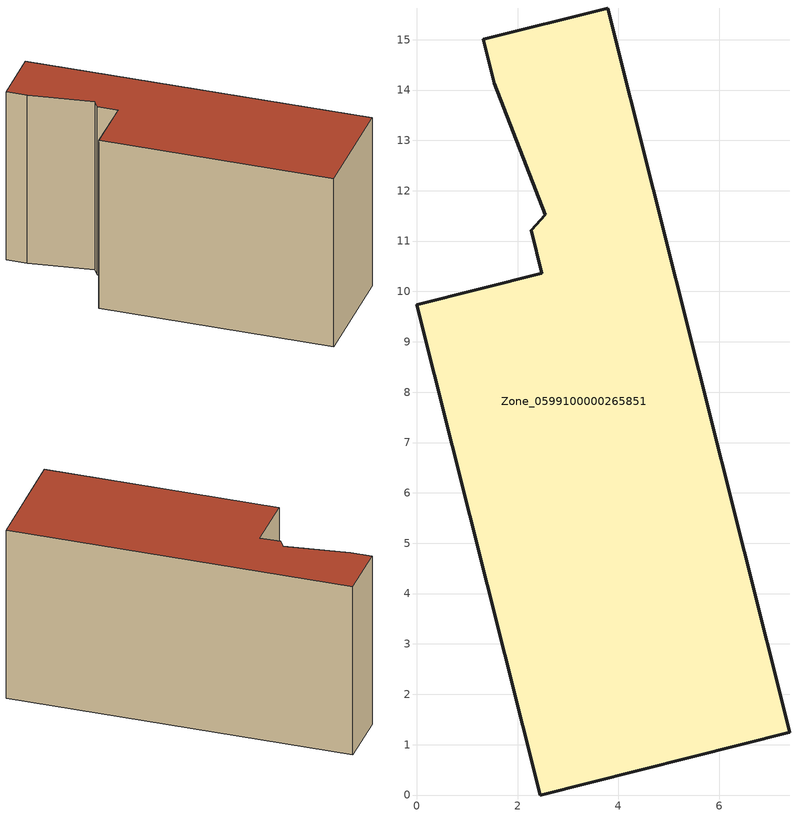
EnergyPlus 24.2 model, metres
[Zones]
Zone_0599100000265851
 floor ground (C_G): 2.55,11.53 1.54,14.13 1.32,15.01 3.79,15.63 7.4,1.25 2.45,0 0,9.74 2.48,10.36 2.27,11.22 z0
 wall outside (C_F): 2.45,0 7.4,1.25 3.79,15.63 1.32,15.01 1.54,14.13 2.55,11.53 2.27,11.22 2.48,10.36 0,9.74 2.45,0 z0:7.93
 roof outside (C_R): 1.54,14.13 2.55,11.53 2.27,11.22 2.48,10.36 0,9.74 2.45,0 7.4,1.25 3.79,15.63 1.32,15.01 z7.93
[BUILDING]
Pand.0599100000265851: North Axis=0; Terrain=City; Loads Convergence Tolerance Value=0.04; Temperature Convergence Tolerance Value=0.4; Solar Distribution=FullExterior; Maximum Number of Warmup Days=25; Minimum Number of Warmup Days=1
[Site:Location]
Rotterdam.The.Hague.AP_ZH_NLD Design_Conditions: Latitude=51.96; Longitude=4.45; Time Zone=1; Elevation=-4.5
[SITE:GROUNDTEMPERATURE:BUILDINGSURFACE]
18, 18, 18, 18, 18, 18, 18, 18, 18, 18, 18, 18
[MATERIAL] Thermal Absorptance=0.9; Solar Absorptance=0.7; Visible Absorptance=0.7
Name | Roughness | Thickness | Conductivity | Density | Specific Heat
G.TI.1975-1991 | MediumSmooth | 0.15 | 0.288461 | 540 | 1210
F.TI.1975-1991 | Rough | 0.3 | 0.230769 | 1920 | 840
R.TI.1975-1991 | MediumRough | 0.2 | 0.153846 | 1500 | 1000
[CONSTRUCTION]
C_G: G.TI.1975-1991
C_F: F.TI.1975-1991
C_R: R.TI.1975-1991
[ZONE]
Zone_0599100000265851: Type=1; Multiplier=1; Ceiling Height=Autocalculate; Volume=Autocalculate; Floor Area=autocalculate; Part of Total Floor Area=Yes
[ZONEINFILTRATION:DESIGNFLOWRATE]
Infil_Zone_0599100000265851: Zone or ZoneList or Space or SpaceList=Zone_0599100000265851; Schedule=AlwaysOn; Design Flow Rate Calculation Method=Flow/Area; Flow Rate per Floor Area=0.003; Constant Term Coefficient=1; Temperature Term Coefficient=0; Velocity Term Coefficient=0; Velocity Squared Term Coefficient=0
[HVACTEMPLATE:ZONE:IDEALLOADSAIRSYSTEM]
Zone_0599100000265851: Maximum Heating Supply Air Temperature=50; Minimum Cooling Supply Air Temperature=13; Maximum Heating Supply Air Humidity Ratio=0.0156; Minimum Cooling Supply Air Humidity Ratio=0.0077; Heating Limit=NoLimit; Cooling Limit=NoLimit; Dehumidification Control Type=ConstantSensibleHeatRatio; Cooling Sensible Heat Ratio=0.7; Dehumidification Setpoint=60; Humidification Control Type=None; Humidification Setpoint=30; Outdoor Air Method=None; Outdoor Air Flow Rate per Person=0.00944; Outdoor Air Flow Rate per Zone Floor Area=0; Outdoor Air Flow Rate per Zone=0; Demand Controlled Ventilation Type=None; Outdoor Air Economizer Type=NoEconomizer; Heat Recovery Type=None; Sensible Heat Recovery Effectiveness=0.7; Latent Heat Recovery Effectiveness=0.65
[ZONECONTROL:THERMOSTAT]
ThermostatControl_Zone_0599100000265851: Zone or ZoneList=Zone_0599100000265851; Control Type Schedule=DualSetpointControlType; Control 1=Thermostat_Zone_0599100000265851; Temperature Difference Between Cutout And Setpoint=0
[THERMOSTATSETPOINT:DUALSETPOINT]
Thermostat_Zone_0599100000265851: Heating Setpoint Temperature Schedule=HeatingSetpoint_Zone_0599100000265851; Cooling Setpoint Temperature Schedule=CoolingSetpoint_Zone_0599100000265851
[SCHEDULE:COMPACT]
HeatingSetpoint_Zone_0599100000265851: Through: 12/31, For: AllDays, Until: 24:00, 21
CoolingSetpoint_Zone_0599100000265851: Through: 12/31, For: AllDays, Until: 24:00, 24
DualSetpointControlType: Through: 12/31, For: AllDays, Until: 24:00, 4
AlwaysOn: Through: 12/31, For: AllDays, Until: 24:00, 1
